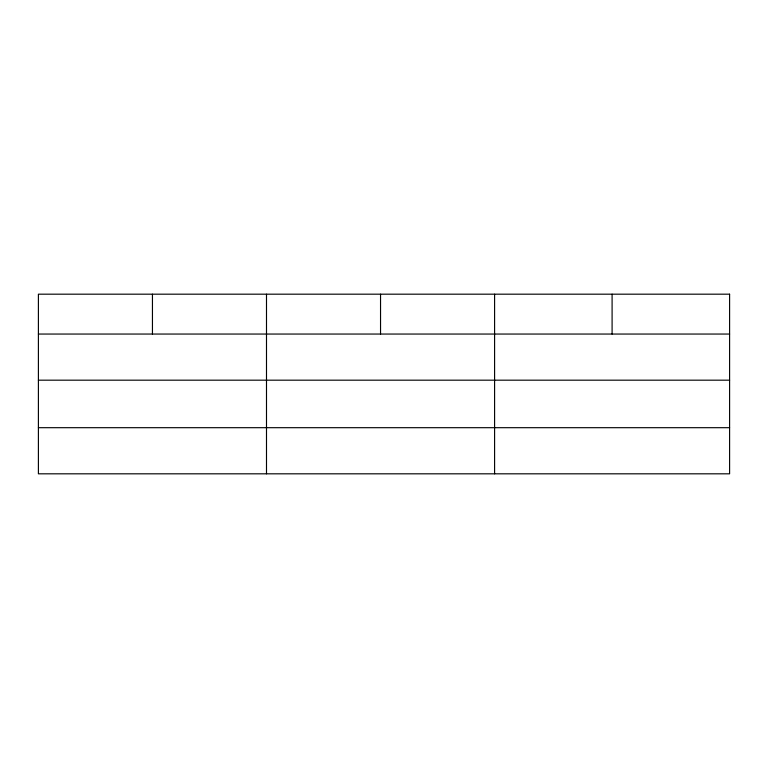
<?xml version="1.0" encoding="UTF-8"?>
<svg xmlns="http://www.w3.org/2000/svg" width="768" height="768" viewBox="0 0 768 768"><rect width="100%" height="100%" fill="white"/><g stroke="black" fill="none" stroke-linecap="round" stroke-linejoin="round"><path stroke-width="1.15" d="M38.4 334.051L729.6 334.051M38.4 380.179L729.6 380.179M38.4 427.69L729.6 427.69M612.096 294.182L612.096 334.051M494.592 294.182L494.592 473.818M380.544 294.182L380.544 334.051M266.496 294.182L266.496 473.818M152.448 294.182L152.448 334.051M729.6 294.182L38.4 294.182L38.4 473.818L729.6 473.818L729.6 294.182"/></g></svg>
